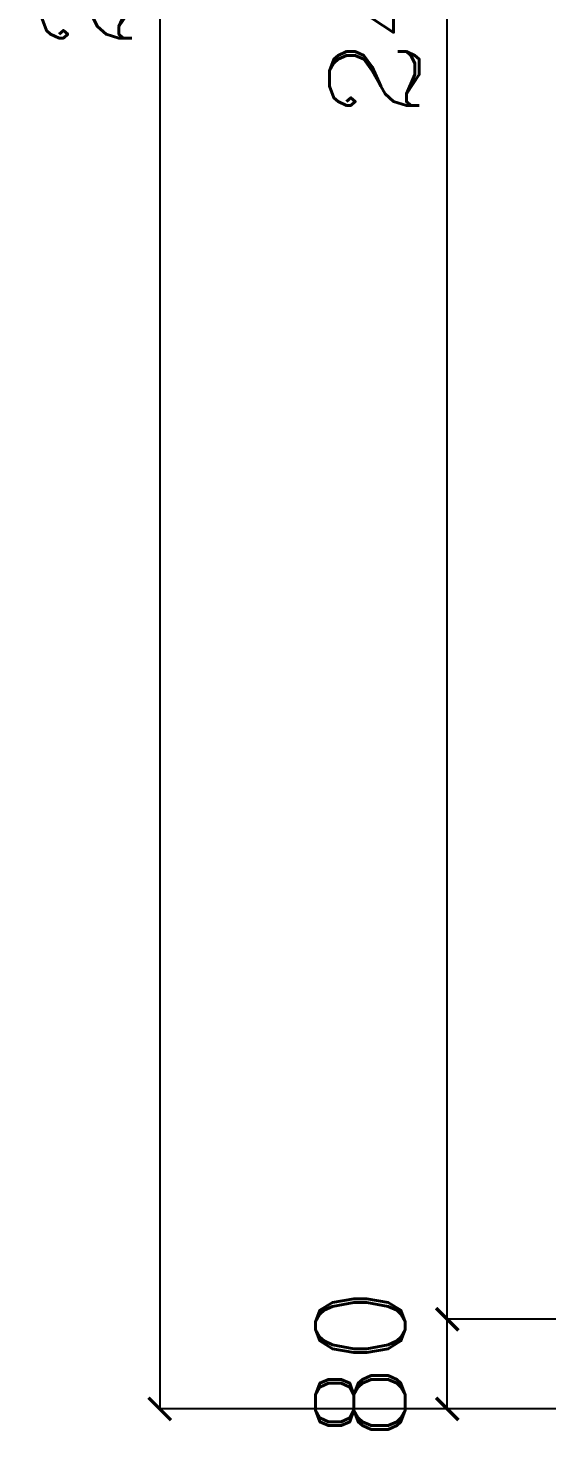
# Model space of a CAD drawing. Header units: millimetres. Extents: x 512961 to 1001058, y -961995 to -458543.
# Drawn here: x 877445 to 877916, y -911075 to -909822 of the extents above; entities that cross this region are included whole.
import ezdxf

# ---------------------------------------------------------------- set-up
doc = ezdxf.new("R2010")
doc.units = ezdxf.units.MM
doc.header["$MEASUREMENT"] = 0
doc.header["$PDMODE"] = 3
doc.layers.get('0').update_dxf_attribs({"linetype": 'CONTINUOUS'})
doc.layers.get('DEFPOINTS').update_dxf_attribs({"linetype": 'CONTINUOUS'})
doc.layers.add('txt', color=7, linetype='CONTINUOUS')
doc.styles.get("Standard").update_dxf_attribs({"font": 'complex.shx', "bigfont": 'hzxy.shx'})
doc.dimstyles.new('LMDIM40', dxfattribs={"dimtxt": 80, "dimasz": 20, "dimexe": 0, "dimexo": 0, "dimgap": 25, "dimtad": 1, "dimdec": 0, "dimzin": 0, "dimdsep": 46, "dimtxsty": 'Standard', "dimblk1": 'DOT', "dimblk2": 'DOT', "dimsah": 1, "dimcen": 0, "dimclrd": 2, "dimclre": 2, "dimclrt": 2, "dimadec": 0, "dimazin": 0, "dimtfac": 1, "dimtdec": 0, "dimtmove": 2, "dimatfit": 3, "dimldrblk": 'DOT', "dimfxl": 0, "dimtolj": 1, "dimtzin": 0, "dimarcsym": 0})

# ---------------------------------------------------------------- blocks, each defined once
blk = doc.blocks.new('_ArchTick')
at = {"color": 0, "linetype": 'ByBlock', "const_width": 0.15}
blk.add_lwpolyline([(-0.5, -0.5), (0.5, 0.5)], dxfattribs=at)
blk = doc.blocks.new('*D894')
at = {"layer": 'DEFPOINTS', "color": 0}
for p in [(877819.1, -910974.1), (877916.1, -910974.1), (877916.1, -911054.1)]:
    blk.add_point(p, dxfattribs=at)
at = {"layer": 'txt', "color": 2, "lineweight": -2}
for p, q in [((877916.1, -910974.1), (877819.1, -910974.1)), ((877819.1, -911054.1), (877819.1, -910974.1)), ((877916.1, -911054.1), (877819.1, -911054.1))]:
    blk.add_line(p, q, dxfattribs=at)
at = {"layer": 'txt', "color": 2, "lineweight": -2, "xscale": 20, "yscale": 20, "zscale": 20}
for p, rotation in [((877819.1, -910974.1), 90), ((877819.1, -911054.1), 270)]:
    blk.add_blockref('_ArchTick', p, dxfattribs=dict(at, rotation=rotation))
at = {"layer": 'txt', "color": 2, "insert": (877741.6, -911014.1), "char_height": 80, "attachment_point": 5, "rotation": 90}
blk.add_mtext('\\A1;80', dxfattribs=at)
blk = doc.blocks.new('_DOT')
at = {"color": 0, "linetype": 'ByBlock'}
blk.add_line((-0.5, 0), (-1, 0), dxfattribs=at)
at = {"color": 0, "linetype": 'ByBlock', "const_width": 0.5}
blk.add_lwpolyline([(-0.25, 0, 1), (0.25, 0, 1)], format="xyb", close=True, dxfattribs=at)
blk = doc.blocks.new('DOT')
at = {"color": 0, "linetype": 'ByBlock'}
blk.add_line((-0.35, 0), (-1, 0), dxfattribs=at)
at = {"color": 0, "linetype": 'ByBlock', "const_width": 0.35}
blk.add_lwpolyline([(-0.175, 0, 1), (0.175, 0, 1)], format="xyb", close=True, dxfattribs=at)
blk = doc.blocks.new('*D895')
at = {"layer": 'DEFPOINTS', "color": 0}
for p in [(877819.1, -908554.1), (877916.1, -908554.1), (877916.1, -910974.1)]:
    blk.add_point(p, dxfattribs=at)
at = {"layer": 'txt', "color": 2, "lineweight": -2}
for p, q in [((877916.1, -908554.1), (877819.1, -908554.1)), ((877819.1, -910974.1), (877819.1, -908554.1)), ((877916.1, -910974.1), (877819.1, -910974.1))]:
    blk.add_line(p, q, dxfattribs=at)
at = {"layer": 'txt', "color": 2, "lineweight": -2, "xscale": 20, "yscale": 20, "zscale": 20}
for p, rotation in [((877819.1, -908554.1), 90), ((877819.1, -910974.1), 270)]:
    blk.add_blockref('_ArchTick', p, dxfattribs=dict(at, rotation=rotation))
at = {"layer": 'txt', "color": 2, "insert": (877754.1, -909764.1), "char_height": 80, "attachment_point": 5, "rotation": 90}
blk.add_mtext('\\A1;2420', dxfattribs=at)
blk = doc.blocks.new('*D901')
at = {"layer": 'DEFPOINTS', "color": 0}
for p in [(877916.1, -908354.1), (877562.6, -911054.1), (877916.1, -911054.1)]:
    blk.add_point(p, dxfattribs=at)
at = {"layer": 'txt', "color": 2, "lineweight": -2}
for p, q in [((877916.1, -908354.1), (877562.6, -908354.1)), ((877562.6, -908354.1), (877562.6, -911054.1)), ((877916.1, -911054.1), (877562.6, -911054.1))]:
    blk.add_line(p, q, dxfattribs=at)
at = {"layer": 'txt', "color": 2, "lineweight": -2, "xscale": 20, "yscale": 20, "zscale": 20}
for p, rotation in [((877562.6, -908354.1), 90), ((877562.6, -911054.1), 270)]:
    blk.add_blockref('_ArchTick', p, dxfattribs=dict(at, rotation=rotation))
at = {"layer": 'txt', "color": 2, "insert": (877497.6, -909704.1), "char_height": 80, "attachment_point": 5, "rotation": 90}
blk.add_mtext('\\A1;2700', dxfattribs=at)

msp = doc.modelspace()

# ---------------------------------------------------------------- dimensions: what is measured, and where the dimension line sits
at = {"layer": 'txt'}
for base, p1, p2, angle, picture, middle in [((877562.6, -911054.1), (877916.1, -908354.1), (877916.1, -911054.1), 90, '*D901', (877497.6, -909704.1)), ((877819.1, -908554.1), (877916.1, -910974.1), (877916.1, -908554.1), 270, '*D895', (877754.1, -909764.1)), ((877819.1, -910974.1), (877916.1, -911054.1), (877916.1, -910974.1), 270, '*D894', (877741.6, -911014.1))]:
    dim = msp.add_linear_dim(base=base, p1=p1, p2=p2, angle=angle, dimstyle='LMDIM40', override={"dimblk": 'ArchTick', "dimsah": 0, "dimldrblk": 'DOT'}, dxfattribs=at)
    dim.commit()
    dim.dimension.update_dxf_attribs({"geometry": picture, "text_midpoint": middle})

doc.saveas('drawing.dxf')
